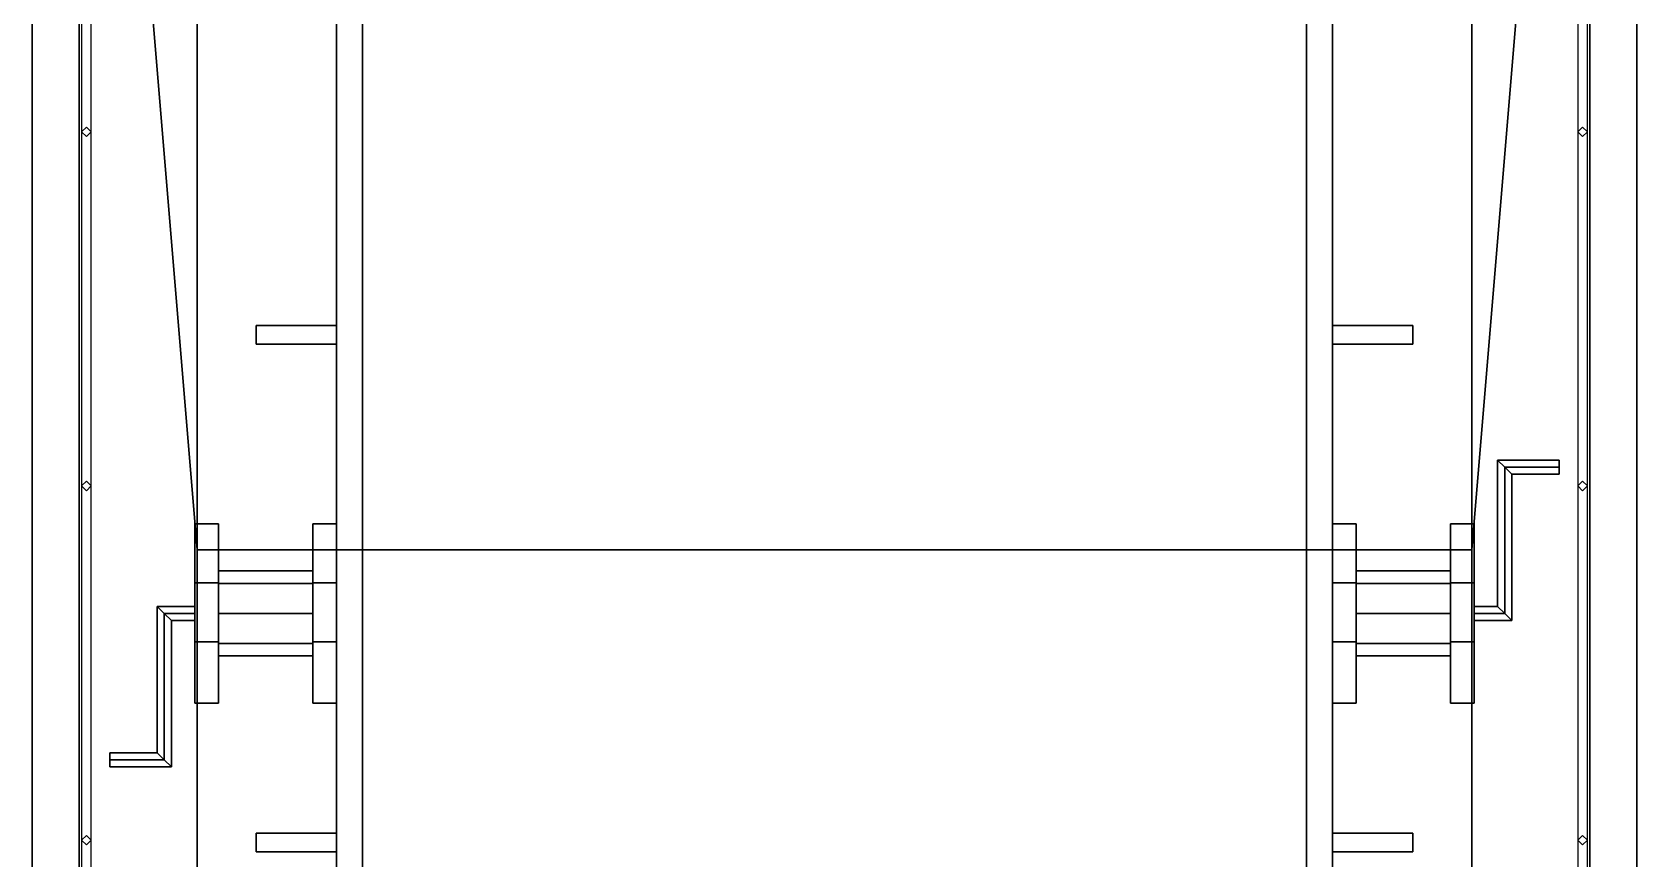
# Model space of a CAD drawing. Header units: millimetres. Extents: x -3.4 to 3.4, y -22.9 to 32.2.
# Drawn here: x -3.4 to 3.4, y -14.5 to -11 of the extents above; entities that cross this region are included whole.
import ezdxf

# ---------------------------------------------------------------- set-up
doc = ezdxf.new("R2010")
doc.units = ezdxf.units.MM
doc.layers.add('railings', color=6, linetype='Continuous')
doc.layers.add('superstructure', color=3, linetype='Continuous')

msp = doc.modelspace()

# ---------------------------------------------------------------- linework, layer by layer
for points in [[(-2.7, -7.18, -1.51), (-2.7, -13.19, -1.09), (-3.2, -7.19, -1.26)], [(-3.2, -18.44), (-3.2, -18.44), (-3.2, -8.29), (-3.2, -7.19, -1.26)], [(-2.7, -13.19, -1.09), (-2.7, -15.25, -0.76), (-3.2, -18.44), (-3.2, -7.19, -1.26)], [(2.7, -7.18, -1.51), (2.7, -13.19, -1.09), (-2.7, -13.19, -1.09), (-2.7, -7.18, -1.51)], [(3.2, -7.19, -1.26), (2.7, -13.19, -1.09), (2.7, -13.19, -1.09), (2.7, -7.18, -1.51)], [(3.2, -7.19, -1.26), (3.2, -18.44), (2.7, -15.25, -0.76), (2.7, -13.19, -1.09)], [(3.2, -8.29), (3.2, -18.44), (3.2, -18.44), (3.2, -7.19, -1.26)], [(-3.2, -8.29, 0.86), (-3.2, -18.44, 2.05), (-3.4, -18.44, 2.05), (-3.4, -8.29, 0.86)], [(-3.4, -8.29, 1.06), (-3.4, -18.44, 2.25), (-3.2, -18.44, 2.25), (-3.2, -8.29, 1.06)], [(-3.4, -8.29, 0.86), (-3.4, -18.44, 2.05), (-3.4, -18.44, 2.25), (-3.4, -8.29, 1.06)], [(-3.2, -8.29), (-3.2, -18.44), (-3.2, -18.44, 2.05), (-3.2, -8.29, 0.86)], [(-3.2, -8.29, 1.1), (-3.2, -18.44, 2.29), (-2.11, -18.44, 2.29), (-2.11, -8.29, 1.1)], [(-3.2, -8.29, 1.06), (-3.2, -18.44, 2.25), (-3.2, -18.44, 2.29), (-3.2, -8.29, 1.1)], [(2.11, -8.29, 1.1), (2.11, -18.44, 2.29), (3.2, -18.44, 2.29), (3.2, -8.29, 1.1)], [(3.2, -18.44, 2.05), (3.2, -18.44), (3.2, -8.29), (3.2, -8.29, 0.86)], [(3.4, -8.29, 0.86), (3.4, -18.44, 2.05), (3.2, -18.44, 2.05), (3.2, -8.29, 0.86)], [(3.2, -8.29, 1.06), (3.2, -18.44, 2.25), (3.4, -18.44, 2.25), (3.4, -8.29, 1.06)], [(3.2, -8.29, 1.1), (3.2, -18.44, 2.29), (3.2, -18.44, 2.25), (3.2, -8.29, 1.06)], [(3.4, -18.44, 2.25), (3.4, -18.44, 2.05), (3.4, -8.29, 0.86), (3.4, -8.29, 1.06)], [(2.84, -12.84, 2.35), (2.81, -12.81, 2.38), (3.07, -12.81, 2.38), (3.07, -12.84, 2.35)], [(2.81, -12.81, 2.38), (2.84, -12.84, 2.41), (3.07, -12.84, 2.41), (3.07, -12.81, 2.38)], [(2.84, -13.46, 2.35), (2.81, -13.43, 2.38), (2.81, -12.81, 2.38), (2.84, -12.84, 2.35)], [(2.81, -13.43, 2.38), (2.84, -13.46, 2.41), (2.84, -12.84, 2.41), (2.81, -12.81, 2.38)], [(2.87, -12.87, 2.38), (2.84, -12.84, 2.35), (3.07, -12.84, 2.35), (3.07, -12.87, 2.38)], [(2.84, -12.84, 2.41), (2.87, -12.87, 2.38), (3.07, -12.87, 2.38), (3.07, -12.84, 2.41)], [(2.87, -13.49, 2.38), (2.84, -13.46, 2.35), (2.84, -12.84, 2.35), (2.87, -12.87, 2.38)], [(2.84, -13.46, 2.41), (2.87, -13.49, 2.38), (2.87, -12.87, 2.38), (2.84, -12.84, 2.41)], [(3.07, -12.84, 2.41), (3.07, -12.87, 2.38), (3.07, -12.84, 2.35), (3.07, -12.81, 2.38)], [(-2.61, -13.08, 2.5), (-2.61, -13.08, 1.66), (-2.71, -13.08, 1.66), (-2.71, -13.08, 2.5)], [(-2.71, -13.08, 1.66), (-2.71, -13.84, 1.75), (-2.71, -13.84, 2.5), (-2.71, -13.08, 2.5)], [(-2.61, -13.33, 2.8), (-2.61, -13.08, 2.5), (-2.71, -13.08, 2.5), (-2.71, -13.33, 2.8)], [(-2.71, -13.08, 2.5), (-2.71, -13.84, 2.5), (-2.71, -13.58, 2.8), (-2.71, -13.33, 2.8)], [(-2.61, -13.84, 2.5), (-2.61, -13.84, 1.75), (-2.61, -13.08, 1.66), (-2.61, -13.08, 2.5)], [(-2.61, -13.58, 2.8), (-2.61, -13.84, 2.5), (-2.61, -13.08, 2.5), (-2.61, -13.33, 2.8)], [(-2.11, -13.08, 2.5), (-2.11, -13.08, 1.66), (-2.21, -13.08, 1.66), (-2.21, -13.08, 2.5)], [(-2.21, -13.08, 1.66), (-2.21, -13.84, 1.75), (-2.21, -13.84, 2.5), (-2.21, -13.08, 2.5)], [(-2.21, -13.08, 2.5), (-2.21, -13.84, 2.5), (-2.21, -13.58, 2.8), (-2.21, -13.33, 2.8)], [(-2.11, -13.33, 2.8), (-2.11, -13.08, 2.5), (-2.21, -13.08, 2.5), (-2.21, -13.33, 2.8)], [(2.21, -13.33, 2.8), (2.21, -13.08, 2.5), (2.11, -13.08, 2.5), (2.11, -13.33, 2.8)], [(2.21, -13.08, 2.5), (2.21, -13.08, 1.66), (2.11, -13.08, 1.66), (2.11, -13.08, 2.5)], [(2.21, -13.84, 2.5), (2.21, -13.08, 2.5), (2.21, -13.33, 2.8), (2.21, -13.58, 2.8)], [(2.21, -13.84, 1.75), (2.21, -13.08, 1.66), (2.21, -13.08, 2.5), (2.21, -13.84, 2.5)], [(2.71, -13.33, 2.8), (2.71, -13.08, 2.5), (2.61, -13.08, 2.5), (2.61, -13.33, 2.8)], [(2.61, -13.33, 2.8), (2.61, -13.08, 2.5), (2.61, -13.84, 2.5), (2.61, -13.58, 2.8)], [(2.61, -13.08, 2.5), (2.61, -13.08, 1.66), (2.61, -13.84, 1.75), (2.61, -13.84, 2.5)], [(2.71, -13.08, 2.5), (2.71, -13.08, 1.66), (2.61, -13.08, 1.66), (2.61, -13.08, 2.5)], [(2.71, -13.84, 2.5), (2.71, -13.08, 2.5), (2.71, -13.33, 2.8), (2.71, -13.58, 2.8)], [(2.71, -13.84, 1.75), (2.71, -13.08, 1.66), (2.71, -13.08, 2.5), (2.71, -13.84, 2.5)], [(2.7, -13.19, -1.09), (2.7, -15.25, -0.76), (-2.7, -15.25, -0.76), (-2.7, -13.19, -1.09)], [(-2.21, -13.3327, 2.5073), (-2.21, -13.28, 2.38), (-2.61, -13.28, 2.38), (-2.61, -13.3327, 2.5073)], [(-2.21, -13.28, 2.38), (-2.21, -13.3327, 2.2527), (-2.61, -13.3327, 2.2527), (-2.61, -13.28, 2.38)], [(2.21, -13.3327, 2.2527), (2.21, -13.28, 2.38), (2.61, -13.28, 2.38), (2.61, -13.3327, 2.2527)], [(2.21, -13.28, 2.38), (2.21, -13.3327, 2.5073), (2.61, -13.3327, 2.5073), (2.61, -13.28, 2.38)], [(-2.71, -13.33, 2.8), (-2.71, -13.58, 2.8), (-2.61, -13.58, 2.8), (-2.61, -13.33, 2.8)], [(-2.21, -13.3327, 2.2527), (-2.21, -13.46, 2.2), (-2.61, -13.46, 2.2), (-2.61, -13.3327, 2.2527)], [(-2.21, -13.46, 2.56), (-2.21, -13.3327, 2.5073), (-2.61, -13.3327, 2.5073), (-2.61, -13.46, 2.56)], [(-2.21, -13.33, 2.8), (-2.21, -13.58, 2.8), (-2.11, -13.58, 2.8), (-2.11, -13.33, 2.8)], [(2.21, -13.58, 2.8), (2.21, -13.33, 2.8), (2.11, -13.33, 2.8), (2.11, -13.58, 2.8)], [(2.21, -13.3327, 2.5073), (2.21, -13.46, 2.56), (2.61, -13.46, 2.56), (2.61, -13.3327, 2.5073)], [(2.21, -13.46, 2.2), (2.21, -13.3327, 2.2527), (2.61, -13.3327, 2.2527), (2.61, -13.46, 2.2)], [(2.71, -13.58, 2.8), (2.71, -13.33, 2.8), (2.61, -13.33, 2.8), (2.61, -13.58, 2.8)], [(-2.71, -13.43, 2.38), (-2.71, -13.46, 2.35), (-2.84, -13.46, 2.35), (-2.87, -13.43, 2.38)], [(-2.71, -13.46, 2.41), (-2.71, -13.43, 2.38), (-2.87, -13.43, 2.38), (-2.84, -13.46, 2.41)], [(-2.87, -13.43, 2.38), (-2.84, -13.46, 2.35), (-2.84, -14.08, 2.35), (-2.87, -14.05, 2.38)], [(-2.84, -13.46, 2.41), (-2.87, -13.43, 2.38), (-2.87, -14.05, 2.38), (-2.84, -14.08, 2.41)], [(-2.71, -13.46, 2.35), (-2.71, -13.49, 2.38), (-2.81, -13.49, 2.38), (-2.84, -13.46, 2.35)], [(-2.71, -13.49, 2.38), (-2.71, -13.46, 2.41), (-2.84, -13.46, 2.41), (-2.81, -13.49, 2.38)], [(-2.84, -13.46, 2.35), (-2.81, -13.49, 2.38), (-2.81, -14.11, 2.38), (-2.84, -14.08, 2.35)], [(-2.81, -13.49, 2.38), (-2.84, -13.46, 2.41), (-2.84, -14.08, 2.41), (-2.81, -14.11, 2.38)], [(-2.21, -13.46, 2.2), (-2.21, -13.5873, 2.2527), (-2.61, -13.5873, 2.2527), (-2.61, -13.46, 2.2)], [(-2.21, -13.5873, 2.5073), (-2.21, -13.46, 2.56), (-2.61, -13.46, 2.56), (-2.61, -13.5873, 2.5073)], [(2.21, -13.46, 2.56), (2.21, -13.5873, 2.5073), (2.61, -13.5873, 2.5073), (2.61, -13.46, 2.56)], [(2.21, -13.5873, 2.2527), (2.21, -13.46, 2.2), (2.61, -13.46, 2.2), (2.61, -13.5873, 2.2527)], [(2.71, -13.46, 2.35), (2.71, -13.43, 2.38), (2.81, -13.43, 2.38), (2.84, -13.46, 2.35)], [(2.71, -13.43, 2.38), (2.71, -13.46, 2.41), (2.84, -13.46, 2.41), (2.81, -13.43, 2.38)], [(2.71, -13.49, 2.38), (2.71, -13.46, 2.35), (2.84, -13.46, 2.35), (2.87, -13.49, 2.38)], [(2.71, -13.46, 2.41), (2.71, -13.49, 2.38), (2.87, -13.49, 2.38), (2.84, -13.46, 2.41)], [(-2.71, -13.58, 2.8), (-2.71, -13.84, 2.5), (-2.61, -13.84, 2.5), (-2.61, -13.58, 2.8)], [(-2.21, -13.64, 2.38), (-2.21, -13.5873, 2.5073), (-2.61, -13.5873, 2.5073), (-2.61, -13.64, 2.38)], [(-2.21, -13.5873, 2.2527), (-2.21, -13.64, 2.38), (-2.61, -13.64, 2.38), (-2.61, -13.5873, 2.2527)], [(-2.21, -13.58, 2.8), (-2.21, -13.84, 2.5), (-2.11, -13.84, 2.5), (-2.11, -13.58, 2.8)], [(2.11, -13.58, 2.8), (2.11, -13.84, 2.5), (2.21, -13.84, 2.5), (2.21, -13.58, 2.8)], [(2.21, -13.64, 2.38), (2.21, -13.5873, 2.2527), (2.61, -13.5873, 2.2527), (2.61, -13.64, 2.38)], [(2.21, -13.5873, 2.5073), (2.21, -13.64, 2.38), (2.61, -13.64, 2.38), (2.61, -13.5873, 2.5073)], [(2.61, -13.58, 2.8), (2.61, -13.84, 2.5), (2.71, -13.84, 2.5), (2.71, -13.58, 2.8)], [(-2.71, -13.84, 2.5), (-2.71, -13.84, 1.75), (-2.61, -13.84, 1.75), (-2.61, -13.84, 2.5)], [(-2.21, -13.84, 2.5), (-2.21, -13.84, 1.75), (-2.11, -13.84, 1.75), (-2.11, -13.84, 2.5)], [(2.11, -13.84, 2.5), (2.11, -13.84, 1.75), (2.21, -13.84, 1.75), (2.21, -13.84, 2.5)], [(2.61, -13.84, 2.5), (2.61, -13.84, 1.75), (2.71, -13.84, 1.75), (2.71, -13.84, 2.5)], [(-3.07, -14.08, 2.41), (-3.07, -14.05, 2.38), (-3.07, -14.08, 2.35), (-3.07, -14.11, 2.38)], [(-2.87, -14.05, 2.38), (-2.84, -14.08, 2.35), (-3.07, -14.08, 2.35), (-3.07, -14.05, 2.38)], [(-2.84, -14.08, 2.41), (-2.87, -14.05, 2.38), (-3.07, -14.05, 2.38), (-3.07, -14.08, 2.41)], [(-2.84, -14.08, 2.35), (-2.81, -14.11, 2.38), (-3.07, -14.11, 2.38), (-3.07, -14.08, 2.35)], [(-2.81, -14.11, 2.38), (-2.84, -14.08, 2.41), (-3.07, -14.08, 2.41), (-3.07, -14.11, 2.38)]]:
    msp.add_3dface(points)
at = {"layer": 'railings'}
for points in [[(-3.19, -8.4, 2.12), (-3.19, -18.9, 3.35), (-3.15, -18.9, 3.35), (-3.15, -8.4, 2.12)], [(-3.19, -8.4, 1.6), (-3.19, -18.9, 2.83), (-3.15, -18.9, 2.83), (-3.15, -8.4, 1.6)], [(3.15, -8.4, 2.12), (3.15, -18.9, 3.35), (3.19, -18.9, 3.35), (3.19, -8.4, 2.12)], [(3.15, -8.4, 1.6), (3.15, -18.9, 2.83), (3.19, -18.9, 2.83), (3.19, -8.4, 1.6)], [(-3.17, -11.4, 1.46), (-3.19, -11.42, 1.46), (-3.19, -11.42, 2.46), (-3.17, -11.4, 2.46)], [(-3.19, -11.42, 1.46), (-3.17, -11.44, 1.46), (-3.17, -11.44, 2.46), (-3.19, -11.42, 2.46)], [(-3.15, -11.42, 1.46), (-3.17, -11.4, 1.46), (-3.17, -11.4, 2.46), (-3.15, -11.42, 2.46)], [(-3.17, -11.44, 1.46), (-3.15, -11.42, 1.46), (-3.15, -11.42, 2.46), (-3.17, -11.44, 2.46)], [(3.17, -11.4, 1.46), (3.15, -11.42, 1.46), (3.15, -11.42, 2.46), (3.17, -11.4, 2.46)], [(3.15, -11.42, 1.46), (3.17, -11.44, 1.46), (3.17, -11.44, 2.46), (3.15, -11.42, 2.46)], [(3.19, -11.42, 1.46), (3.17, -11.4, 1.46), (3.17, -11.4, 2.46), (3.19, -11.42, 2.46)], [(3.17, -11.44, 1.46), (3.19, -11.42, 1.46), (3.19, -11.42, 2.46), (3.17, -11.44, 2.46)], [(-3.17, -12.9, 1.64), (-3.19, -12.92, 1.64), (-3.19, -12.92, 2.64), (-3.17, -12.9, 2.64)], [(-3.15, -12.92, 1.64), (-3.17, -12.9, 1.64), (-3.17, -12.9, 2.64), (-3.15, -12.92, 2.64)], [(3.17, -12.9, 1.64), (3.15, -12.92, 1.64), (3.15, -12.92, 2.64), (3.17, -12.9, 2.64)], [(3.19, -12.92, 1.64), (3.17, -12.9, 1.64), (3.17, -12.9, 2.64), (3.19, -12.92, 2.64)], [(-3.19, -12.92, 1.64), (-3.17, -12.94, 1.64), (-3.17, -12.94, 2.64), (-3.19, -12.92, 2.64)], [(-3.17, -12.94, 1.64), (-3.15, -12.92, 1.64), (-3.15, -12.92, 2.64), (-3.17, -12.94, 2.64)], [(3.15, -12.92, 1.64), (3.17, -12.94, 1.64), (3.17, -12.94, 2.64), (3.15, -12.92, 2.64)], [(3.17, -12.94, 1.64), (3.19, -12.92, 1.64), (3.19, -12.92, 2.64), (3.17, -12.94, 2.64)], [(-3.17, -14.4, 1.81), (-3.19, -14.42, 1.81), (-3.19, -14.42, 2.81), (-3.17, -14.4, 2.81)], [(-3.15, -14.42, 1.81), (-3.17, -14.4, 1.81), (-3.17, -14.4, 2.81), (-3.15, -14.42, 2.81)], [(3.17, -14.4, 1.81), (3.15, -14.42, 1.81), (3.15, -14.42, 2.81), (3.17, -14.4, 2.81)], [(3.19, -14.42, 1.81), (3.17, -14.4, 1.81), (3.17, -14.4, 2.81), (3.19, -14.42, 2.81)], [(-3.19, -14.42, 1.81), (-3.17, -14.44, 1.81), (-3.17, -14.44, 2.81), (-3.19, -14.42, 2.81)], [(-3.17, -14.44, 1.81), (-3.15, -14.42, 1.81), (-3.15, -14.42, 2.81), (-3.17, -14.44, 2.81)], [(3.15, -14.42, 1.81), (3.17, -14.44, 1.81), (3.17, -14.44, 2.81), (3.15, -14.42, 2.81)], [(3.17, -14.44, 1.81), (3.19, -14.42, 1.81), (3.19, -14.42, 2.81), (3.17, -14.44, 2.81)]]:
    msp.add_3dface(points, dxfattribs=at)
at = {"layer": 'superstructure'}
for points in [[(-2.11, -6.85, 3.04), (-2.11, -18.44, 3.16), (-2, -18.44, 3.16), (-2, -6.85, 3.04)], [(-2.11, -8.29, 1.1), (-2.11, -18.44, 2.29), (-2.11, -18.44, 3.16), (-2.11, -6.85, 3.04)], [(-2, -6.85, 0.1), (-2, -17, 0.5), (2, -17, 0.5), (2, -6.85, 0.1)], [(-2, -6.85, 3.04), (-2, -18.44, 3.16), (-2, -17, 0.5), (-2, -6.85, 0.1)], [(2, -6.85, 3.04), (2, -18.44, 3.16), (2.11, -18.44, 3.16), (2.11, -6.85, 3.04)], [(2, -6.85, 0.1), (2, -17, 0.5), (2, -18.44, 3.16), (2, -6.85, 3.04)], [(2.11, -18.44, 3.16), (2.11, -18.44, 2.29), (2.11, -8.29, 1.1), (2.11, -6.85, 3.04)], [(-2.11, -12.32, 2.98), (-2.11, -12.24, 2.98), (-2.45, -12.24, 1.58), (-2.45, -12.32, 1.58)], [(-2.11, -12.24, 2.98), (-2.11, -12.24, 1.5631), (-2.45, -12.24, 1.5631), (-2.45, -12.24, 1.58)], [(-2.45, -12.24, 1.58), (-2.45, -12.24, 1.5631), (-2.45, -12.32, 1.5725), (-2.45, -12.32, 1.58)], [(2.11, -12.24, 2.98), (2.11, -12.32, 2.98), (2.45, -12.32, 1.58), (2.45, -12.24, 1.58)], [(2.45, -12.24, 1.58), (2.45, -12.24, 1.5631), (2.11, -12.24, 1.5631), (2.11, -12.24, 2.98)], [(2.45, -12.32, 1.58), (2.45, -12.32, 1.5725), (2.45, -12.24, 1.5631), (2.45, -12.24, 1.58)], [(-2.45, -12.32, 1.58), (-2.45, -12.32, 1.5725), (-2.11, -12.32, 1.5725), (-2.11, -12.32, 2.98)], [(2.11, -12.32, 2.98), (2.11, -12.32, 1.5725), (2.45, -12.32, 1.5725), (2.45, -12.32, 1.58)], [(-2.11, -14.47, 3), (-2.11, -14.39, 3), (-2.45, -14.39, 1.84), (-2.45, -14.47, 1.84)], [(-2.11, -14.39, 3), (-2.11, -14.39, 1.8152), (-2.45, -14.39, 1.8152), (-2.45, -14.39, 1.84)], [(-2.45, -14.39, 1.84), (-2.45, -14.39, 1.8152), (-2.45, -14.47, 1.8246), (-2.45, -14.47, 1.84)], [(2.11, -14.39, 3), (2.11, -14.47, 3), (2.45, -14.47, 1.84), (2.45, -14.39, 1.84)], [(2.45, -14.39, 1.84), (2.45, -14.39, 1.8152), (2.11, -14.39, 1.8152), (2.11, -14.39, 3)], [(2.45, -14.47, 1.84), (2.45, -14.47, 1.8246), (2.45, -14.39, 1.8152), (2.45, -14.39, 1.84)], [(-2.45, -14.47, 1.84), (-2.45, -14.47, 1.8246), (-2.11, -14.47, 1.8246), (-2.11, -14.47, 3)], [(2.11, -14.47, 3), (2.11, -14.47, 1.8246), (2.45, -14.47, 1.8246), (2.45, -14.47, 1.84)]]:
    msp.add_3dface(points, dxfattribs=at)

doc.saveas('drawing.dxf')
